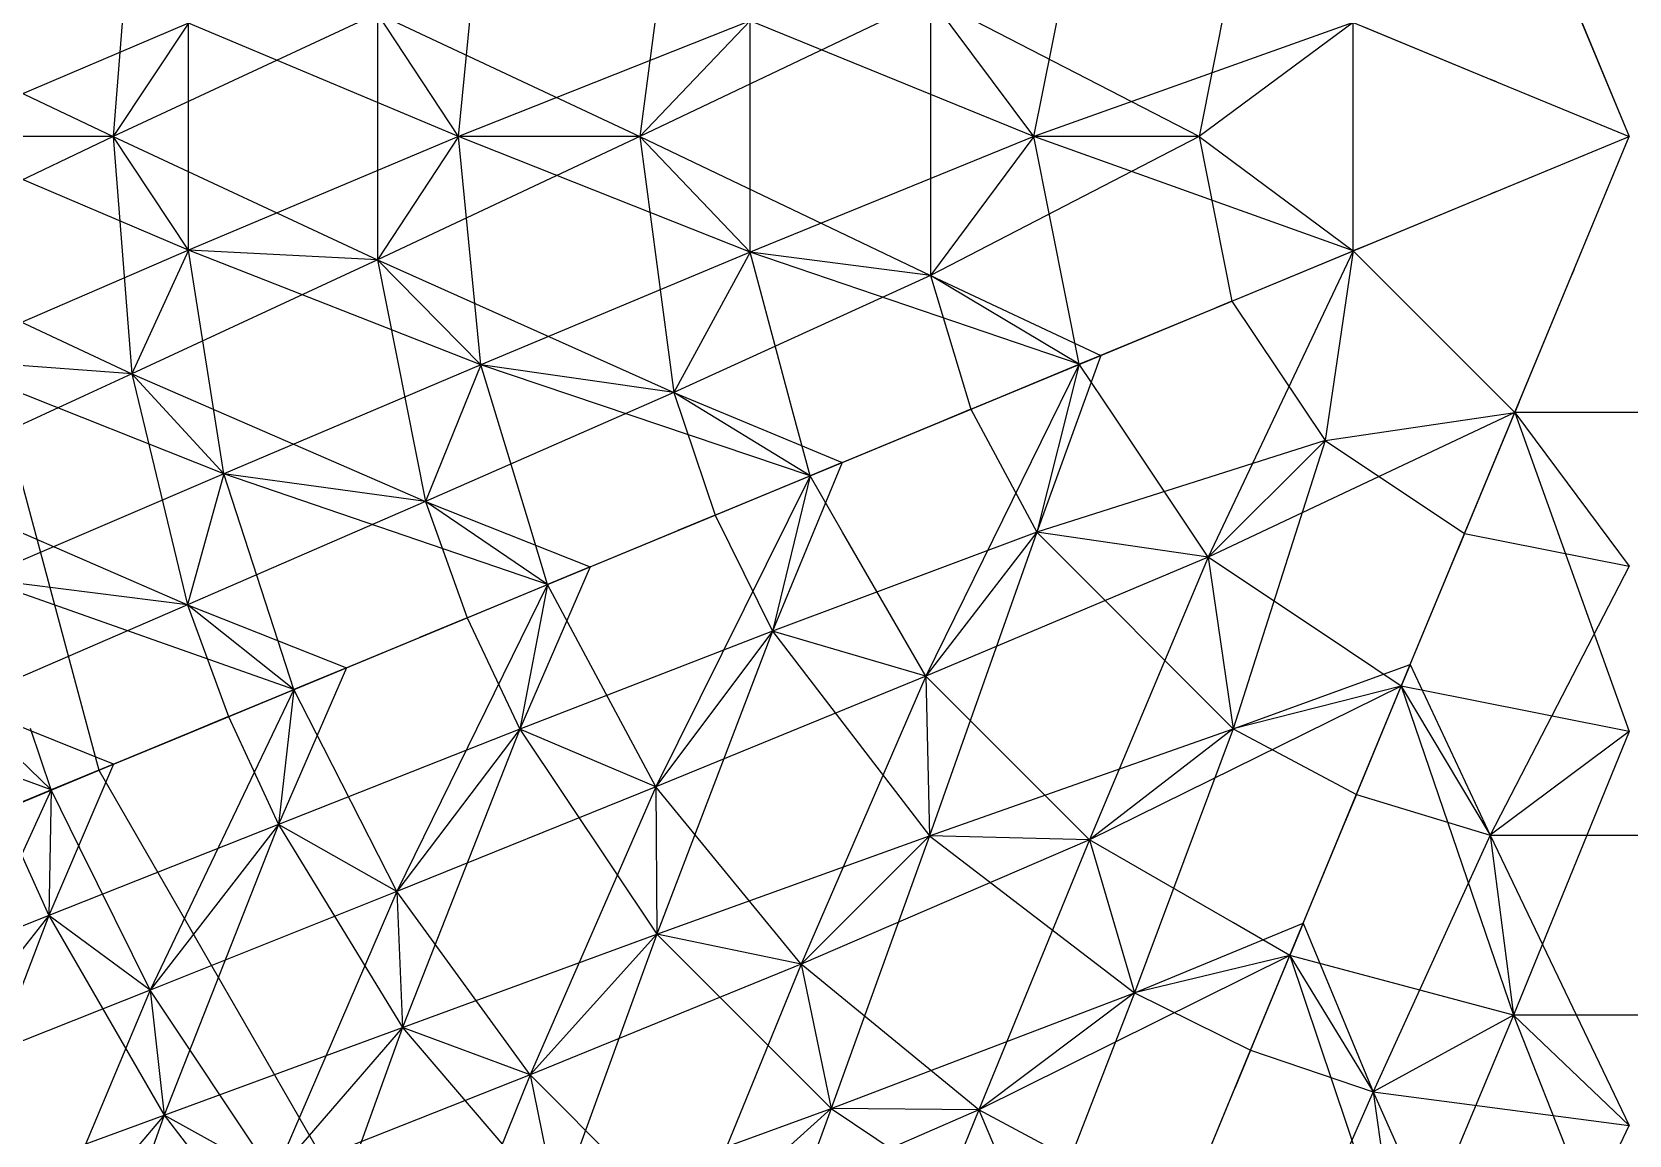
# Model space of a CAD drawing. Header units: millimetres. Extents: x -90 to 90, y -106 to 105.
# Drawn here: x -24.59 to 0, y -15.38 to 1.61 of the extents above; entities that cross this region are included whole.
import ezdxf

# ---------------------------------------------------------------- set-up
doc = ezdxf.new("R2010")
doc.units = ezdxf.units.MM
doc.header["$MEASUREMENT"] = 0
for name, color, linetype, true_color in [('1-QD_FG1-O114x6', 154, 'Continuous', 0x155aa6), ('1-QD_FG2-O140x6', 140, 'Continuous', 0x00b5ff), ('1-QD_FG3-O168x6', 254, 'Continuous', 0xbfbfff), ('1-QD_XG1-O168x6', 30, 'Continuous', 0xff7f00), ('1-QD_XG2-O180x8', 86, 'Continuous', 0x146d00), ('1-QD_XG3-O203x8', 12, 'Continuous', 0xbf0000), ('1-TG_XG-O299x8', 12, 'Continuous', 0xb80000)]:
    doc.layers.add(name, color=color, linetype=linetype, true_color=true_color)

msp = doc.modelspace()

# ---------------------------------------------------------------- linework, layer by layer
at = {"layer": '1-QD_FG1-O114x6'}
for p, q in [((-9.161, 0, 30.167), (-10.756, 2.139, 27.751)), ((-22.179, 1.746, 25.867), (-23.338, 0, 23.055)), ((-18.022, 0, 27.694), (-19.269, 1.898, 24.993)), ((-13.531, 1.781, 29.132), (-15.227, 0, 26.563)), ((-4.249, 1.76, 30.791), (-6.616, 0, 28.549)), ((-23.338, 0, 23.055), (-26.291, 0, 23.664)), ((-22.179, -1.746, 25.867), (-23.338, 0, 23.055)), ((-18.022, 0, 27.694), (-19.269, -1.898, 24.993)), ((-15.227, 0, 26.563), (-18.022, 0, 27.694)), ((-13.531, -1.781, 29.132), (-15.227, 0, 26.563)), ((-9.161, 0, 30.167), (-10.756, -2.139, 27.751)), ((-6.616, 0, 28.549), (-9.161, 0, 30.167)), ((-6.616, 0, 28.549), (-4.249, -1.76, 30.791)), ((-22.179, -1.746, 25.867), (-23.05, -3.651, 23.055)), ((-19.269, -1.898, 24.993), (-22.179, -1.746, 25.867)), ((-17.676, -3.516, 27.694), (-19.269, -1.898, 24.993)), ((-13.531, -1.781, 29.132), (-14.708, -3.941, 26.563)), ((-10.756, -2.139, 27.751), (-13.531, -1.781, 29.132)), ((-4.249, -1.76, 30.791), (-4.678, -4.678, 28.549)), ((-8.464, -3.506, 30.167), (-10.756, -2.139, 27.751)), ((-23.05, -3.651, 23.055), (-26.066, -3.432, 23.664)), ((-21.633, -5.194, 25.867), (-23.05, -3.651, 23.055)), ((-17.676, -3.516, 27.694), (-18.528, -5.62, 24.993)), ((-14.708, -3.941, 26.563), (-17.676, -3.516, 27.694)), ((-8.464, -3.506, 30.167), (-9.118, -6.093, 27.751)), ((-12.609, -5.223, 29.132), (-14.708, -3.941, 26.563)), ((-4.678, -4.678, 28.549), (-1.76, -4.249, 30.791)), ((-1.76, -4.249, 30.791), (0, -6.616, 28.549)), ((-4.678, -4.678, 28.549), (-6.478, -6.478, 30.167)), ((-21.633, -5.194, 25.867), (-22.195, -7.212, 23.055)), ((-18.528, -5.62, 24.993), (-21.633, -5.194, 25.867)), ((-12.609, -5.223, 29.132), (-13.187, -7.613, 26.563)), ((-16.65, -6.897, 27.694), (-18.528, -5.62, 24.993)), ((-9.118, -6.093, 27.751), (-10.827, -8.308, 29.132)), ((-6.478, -6.478, 30.167), (-9.118, -6.093, 27.751)), ((-6.478, -6.478, 30.167), (-6.093, -9.118, 27.751)), ((-22.195, -7.212, 23.055), (-25.395, -6.805, 23.664)), ((-16.65, -6.897, 27.694), (-17.076, -9.127, 24.993)), ((-20.554, -8.514, 25.867), (-22.195, -7.212, 23.055)), ((-13.187, -7.613, 26.563), (-14.985, -10.012, 27.694)), ((-10.827, -8.308, 29.132), (-13.187, -7.613, 26.563)), ((-10.827, -8.308, 29.132), (-10.767, -10.767, 26.563)), ((-20.554, -8.514, 25.867), (-20.794, -10.595, 23.055)), ((-3.506, -8.464, 30.167), (-6.093, -9.118, 27.751)), ((-3.506, -8.464, 30.167), (-2.139, -10.756, 27.751)), ((-24.29, -10.061, 23.664), (-25.682, -8.718, 20.765)), ((-17.076, -9.127, 24.993), (-18.969, -11.625, 25.867)), ((-14.985, -10.012, 27.694), (-17.076, -9.127, 24.993)), ((-6.093, -9.118, 27.751), (-8.308, -10.827, 29.132)), ((0, -9.161, 30.167), (-2.139, -10.756, 27.751)), ((-24.29, -10.061, 23.664), (-24.325, -11.996, 20.765)), ((-14.985, -10.012, 27.694), (-14.967, -12.283, 24.993)), ((-20.794, -10.595, 23.055), (-22.769, -13.146, 23.664)), ((-18.969, -11.625, 25.867), (-20.794, -10.595, 23.055)), ((-10.767, -10.767, 26.563), (-12.743, -12.743, 27.694)), ((-8.308, -10.827, 29.132), (-10.767, -10.767, 26.563)), ((-2.139, -10.756, 27.751), (-1.781, -13.531, 29.132)), ((-8.308, -10.827, 29.132), (-7.613, -13.187, 26.563)), ((-18.969, -11.625, 25.867), (-18.881, -13.718, 23.055)), ((-22.769, -13.146, 23.664), (-24.325, -11.996, 20.765)), ((-14.967, -12.283, 24.993), (-16.917, -14.449, 25.867)), ((-12.743, -12.743, 27.694), (-14.967, -12.283, 24.993)), ((-12.743, -12.743, 27.694), (-12.283, -14.967, 24.993)), ((-5.223, -12.609, 29.132), (-7.613, -13.187, 26.563)), ((-5.223, -12.609, 29.132), (-3.941, -14.708, 26.563)), ((-22.769, -13.146, 23.664), (-22.551, -15.068, 20.765)), ((-7.613, -13.187, 26.563), (-10.012, -14.985, 27.694)), ((-18.881, -13.718, 23.055), (-20.858, -16.005, 23.664)), ((-16.917, -14.449, 25.867), (-18.881, -13.718, 23.055)), ((-1.781, -13.531, 29.132), (-3.941, -14.708, 26.563)), ((-1.781, -13.531, 29.132), (0, -15.227, 26.563)), ((-16.917, -14.449, 25.867), (-16.502, -16.502, 23.055)), ((-3.941, -14.708, 26.563), (-3.516, -17.676, 27.694)), ((-12.283, -14.967, 24.993), (-14.449, -16.917, 25.867)), ((-10.012, -14.985, 27.694), (-12.283, -14.967, 24.993)), ((-10.012, -14.985, 27.694), (-9.127, -17.076, 24.993)), ((-20.858, -16.005, 23.664), (-22.551, -15.068, 20.765))]:
    msp.add_line(p, q, dxfattribs=at)
at = {"layer": '1-QD_FG2-O140x6'}
for p, q in [((-24.325, -11.996, 20.765), (-26.36, -14.569, 21.104)), ((-22.551, -15.068, 20.765), (-24.563, -17.429, 21.104))]:
    msp.add_line(p, q, dxfattribs=at)
at = {"layer": '1-QD_FG3-O168x6'}
for p, q in [((-0.881, 2.127, 30.948), (0, 0, 29)), ((-4.249, 1.76, 30.791), (-2.043, 0.846, 28.95)), ((-2.127, 0.881, 30.948), (0, 0, 29)), ((-2.043, 0.846, 28.95), (-2.127, 0.881, 30.948)), ((-2.127, -0.881, 30.948), (0, 0, 29)), ((-0.881, -2.127, 30.948), (0, 0, 29)), ((-4.249, -1.76, 30.791), (-2.043, -0.846, 28.95)), ((-2.043, -0.846, 28.95), (-2.127, -0.881, 30.948)), ((-6.363, -2.636, 30.531), (-4.082, -1.691, 28.799)), ((-4.082, -1.691, 28.799), (-4.249, -1.76, 30.791)), ((-1.76, -4.249, 30.791), (-0.846, -2.043, 28.95)), ((-0.846, -2.043, 28.95), (-0.881, -2.127, 30.948)), ((-8.464, -3.506, 30.167), (-6.113, -2.532, 28.549)), ((-6.113, -2.532, 28.549), (-6.363, -2.636, 30.531)), ((-10.547, -4.369, 29.7), (-8.131, -3.368, 28.2)), ((-8.131, -3.368, 28.2), (-8.464, -3.506, 30.167)), ((-2.636, -6.363, 30.531), (-1.691, -4.082, 28.799)), ((-1.691, -4.082, 28.799), (-1.76, -4.249, 30.791)), ((-12.609, -5.223, 29.132), (-10.132, -4.197, 27.751)), ((-10.132, -4.197, 27.751), (-10.547, -4.369, 29.7)), ((-14.644, -6.066, 28.463), (-12.112, -5.017, 27.205)), ((-12.112, -5.017, 27.205), (-12.609, -5.223, 29.132)), ((-16.65, -6.897, 27.694), (-14.068, -5.827, 26.563)), ((-14.068, -5.827, 26.563), (-14.644, -6.066, 28.463)), ((-3.506, -8.464, 30.167), (-2.532, -6.113, 28.549)), ((-2.532, -6.113, 28.549), (-2.636, -6.363, 30.531)), ((-18.621, -7.713, 26.829), (-15.994, -6.625, 25.825)), ((-15.994, -6.625, 25.825), (-16.65, -6.897, 27.694)), ((-20.554, -8.514, 25.867), (-17.888, -7.409, 24.993)), ((-17.888, -7.409, 24.993), (-18.621, -7.713, 26.829)), ((-22.445, -9.297, 24.811), (-19.745, -8.179, 24.069)), ((-19.745, -8.179, 24.069), (-20.554, -8.514, 25.867)), ((-4.369, -10.547, 29.7), (-3.368, -8.131, 28.2)), ((-3.368, -8.131, 28.2), (-3.506, -8.464, 30.167)), ((-24.29, -10.061, 23.664), (-21.561, -8.931, 23.055)), ((-21.561, -8.931, 23.055), (-22.445, -9.297, 24.811)), ((-26.084, -10.805, 22.428), (-23.333, -9.665, 21.953)), ((-23.333, -9.665, 21.953), (-24.29, -10.061, 23.664)), ((-5.223, -12.609, 29.132), (-4.197, -10.132, 27.751)), ((-4.197, -10.132, 27.751), (-4.369, -10.547, 29.7)), ((-6.066, -14.644, 28.463), (-5.017, -12.112, 27.205)), ((-5.017, -12.112, 27.205), (-5.223, -12.609, 29.132)), ((-6.897, -16.65, 27.694), (-5.827, -14.068, 26.563)), ((-5.827, -14.068, 26.563), (-6.066, -14.644, 28.463))]:
    msp.add_line(p, q, dxfattribs=at)
at = {"layer": '1-QD_XG1-O168x6'}
for p, q in [((-14.708, 3.941, 26.563), (-15.227, 0, 26.563)), ((-23.05, 3.651, 23.055), (-23.338, 0, 23.055)), ((-18.022, 0, 27.694), (-17.676, 3.516, 27.694)), ((-9.161, 0, 30.167), (-8.659, 2.525, 30.167)), ((-6.113, 2.532, 28.549), (-6.616, 0, 28.549)), ((-10.756, 2.139, 27.751), (-15.227, 0, 26.563)), ((-10.756, 2.139, 27.751), (-10.756, -2.139, 27.751)), ((-6.616, 0, 28.549), (-10.756, 2.139, 27.751)), ((-27.064, 1.774, 20.765), (-23.338, 0, 23.055)), ((-22.179, 1.746, 25.867), (-26.291, 0, 23.664)), ((-19.269, 1.898, 24.993), (-23.338, 0, 23.055)), ((-22.179, -1.746, 25.867), (-22.179, 1.746, 25.867)), ((-18.022, 0, 27.694), (-22.179, 1.746, 25.867)), ((-19.269, 1.898, 24.993), (-19.269, -1.898, 24.993)), ((-19.269, 1.898, 24.993), (-15.227, 0, 26.563)), ((-13.531, 1.781, 29.132), (-18.022, 0, 27.694)), ((-13.531, -1.781, 29.132), (-13.531, 1.781, 29.132)), ((-9.161, 0, 30.167), (-13.531, 1.781, 29.132)), ((-4.249, 1.76, 30.791), (-9.161, 0, 30.167)), ((-4.249, -1.76, 30.791), (-4.249, 1.76, 30.791)), ((-23.338, 0, 23.055), (-27.064, -1.774, 20.765)), ((-22.179, -1.746, 25.867), (-26.291, 0, 23.664)), ((-23.338, 0, 23.055), (-23.05, -3.651, 23.055)), ((-23.338, 0, 23.055), (-19.269, -1.898, 24.993)), ((-18.022, 0, 27.694), (-22.179, -1.746, 25.867)), ((-15.227, 0, 26.563), (-19.269, -1.898, 24.993)), ((-17.676, -3.516, 27.694), (-18.022, 0, 27.694)), ((-13.531, -1.781, 29.132), (-18.022, 0, 27.694)), ((-15.227, 0, 26.563), (-14.708, -3.941, 26.563)), ((-15.227, 0, 26.563), (-10.756, -2.139, 27.751)), ((-9.161, 0, 30.167), (-13.531, -1.781, 29.132)), ((-6.616, 0, 28.549), (-10.756, -2.139, 27.751)), ((-4.249, -1.76, 30.791), (-9.161, 0, 30.167)), ((-8.659, -2.525, 30.167), (-9.161, 0, 30.167)), ((-6.616, 0, 28.549), (-6.113, -2.532, 28.549)), ((-27.064, -1.774, 20.765), (-23.05, -3.651, 23.055)), ((-22.179, -1.746, 25.867), (-26.066, -3.432, 23.664)), ((-19.269, -1.898, 24.993), (-23.05, -3.651, 23.055)), ((-21.633, -5.194, 25.867), (-22.179, -1.746, 25.867)), ((-17.676, -3.516, 27.694), (-22.179, -1.746, 25.867)), ((-19.269, -1.898, 24.993), (-18.528, -5.62, 24.993)), ((-19.269, -1.898, 24.993), (-14.708, -3.941, 26.563)), ((-13.531, -1.781, 29.132), (-17.676, -3.516, 27.694)), ((-8.464, -3.506, 30.167), (-13.531, -1.781, 29.132)), ((-12.868, -4.257, 29.132), (-13.531, -1.781, 29.132)), ((-4.249, -1.76, 30.791), (-6.478, -6.478, 30.167)), ((-1.76, -4.249, 30.791), (-4.249, -1.76, 30.791)), ((-10.756, -2.139, 27.751), (-14.708, -3.941, 26.563)), ((-10.756, -2.139, 27.751), (-10.132, -4.197, 27.751)), ((-10.756, -2.139, 27.751), (-8.131, -3.368, 28.2)), ((-8.464, -3.506, 30.167), (-8.659, -2.525, 30.167)), ((-6.113, -2.532, 28.549), (-4.678, -4.678, 28.549)), ((-21.633, -5.194, 25.867), (-26.066, -3.432, 23.664)), ((-8.131, -3.368, 28.2), (-9.118, -6.093, 27.751)), ((-23.05, -3.651, 23.055), (-26.601, -5.291, 20.765)), ((-23.05, -3.651, 23.055), (-22.195, -7.212, 23.055)), ((-23.05, -3.651, 23.055), (-18.528, -5.62, 24.993)), ((-17.676, -3.516, 27.694), (-21.633, -5.194, 25.867)), ((-12.609, -5.223, 29.132), (-17.676, -3.516, 27.694)), ((-16.94, -5.94, 27.694), (-17.676, -3.516, 27.694)), ((-8.464, -3.506, 30.167), (-10.827, -8.308, 29.132)), ((-7.908, -4.337, 30.167), (-8.464, -3.506, 30.167)), ((-14.708, -3.941, 26.563), (-18.528, -5.62, 24.993)), ((-14.708, -3.941, 26.563), (-14.068, -5.827, 26.563)), ((-14.708, -3.941, 26.563), (-12.112, -5.017, 27.205)), ((-12.609, -5.223, 29.132), (-12.868, -4.257, 29.132)), ((-10.132, -4.197, 27.751), (-9.118, -6.093, 27.751)), ((-6.478, -6.478, 30.167), (-7.908, -4.337, 30.167)), ((-1.76, -4.249, 30.791), (-6.478, -6.478, 30.167)), ((1.76, -4.249, 30.791), (-1.76, -4.249, 30.791)), ((-1.76, -4.249, 30.791), (0, -9.161, 30.167)), ((-4.678, -4.678, 28.549), (-9.118, -6.093, 27.751)), ((-4.678, -4.678, 28.549), (-6.093, -9.118, 27.751)), ((-4.678, -4.678, 28.549), (-2.532, -6.113, 28.549)), ((-12.112, -5.017, 27.205), (-13.187, -7.613, 26.563)), ((-26.601, -5.291, 20.765), (-22.195, -7.212, 23.055)), ((-21.633, -5.194, 25.867), (-25.395, -6.805, 23.664)), ((-16.65, -6.897, 27.694), (-21.633, -5.194, 25.867)), ((-20.863, -7.563, 25.867), (-21.633, -5.194, 25.867)), ((-12.609, -5.223, 29.132), (-14.985, -10.012, 27.694)), ((-12.109, -6.089, 29.132), (-12.609, -5.223, 29.132)), ((-18.528, -5.62, 24.993), (-22.195, -7.212, 23.055)), ((-18.528, -5.62, 24.993), (-17.888, -7.409, 24.993)), ((-18.528, -5.62, 24.993), (-15.994, -6.625, 25.825)), ((-14.068, -5.827, 26.563), (-13.187, -7.613, 26.563)), ((-16.65, -6.897, 27.694), (-16.94, -5.94, 27.694)), ((-9.118, -6.093, 27.751), (-13.187, -7.613, 26.563)), ((-10.827, -8.308, 29.132), (-12.109, -6.089, 29.132)), ((-9.118, -6.093, 27.751), (-10.767, -10.767, 26.563)), ((-9.118, -6.093, 27.751), (-6.093, -9.118, 27.751)), ((-2.532, -6.113, 28.549), (0, -6.616, 28.549)), ((-15.994, -6.625, 25.825), (-17.076, -9.127, 24.993)), ((-6.478, -6.478, 30.167), (-10.827, -8.308, 29.132)), ((-6.478, -6.478, 30.167), (-8.308, -10.827, 29.132)), ((-4.337, -7.908, 30.167), (-6.478, -6.478, 30.167)), ((0, -6.616, 28.549), (-2.139, -10.756, 27.751)), ((-20.554, -8.514, 25.867), (-25.395, -6.805, 23.664)), ((-16.65, -6.897, 27.694), (-18.969, -11.625, 25.867)), ((-16.179, -7.779, 27.694), (-16.65, -6.897, 27.694)), ((-22.195, -7.212, 23.055), (-25.682, -8.718, 20.765)), ((-22.195, -7.212, 23.055), (-21.561, -8.931, 23.055)), ((-22.195, -7.212, 23.055), (-19.745, -8.179, 24.069)), ((-20.554, -8.514, 25.867), (-20.863, -7.563, 25.867)), ((-17.888, -7.409, 24.993), (-17.076, -9.127, 24.993)), ((-13.187, -7.613, 26.563), (-17.076, -9.127, 24.993)), ((-13.187, -7.613, 26.563), (-14.967, -12.283, 24.993)), ((-13.187, -7.613, 26.563), (-10.767, -10.767, 26.563)), ((-14.985, -10.012, 27.694), (-16.179, -7.779, 27.694)), ((-3.506, -8.464, 30.167), (-4.337, -7.908, 30.167)), ((-24.29, -10.061, 23.664), (-28.941, -8.338, 21.104)), ((-19.745, -8.179, 24.069), (-20.794, -10.595, 23.055)), ((-10.827, -8.308, 29.132), (-14.985, -10.012, 27.694)), ((-10.827, -8.308, 29.132), (-12.743, -12.743, 27.694)), ((-8.308, -10.827, 29.132), (-10.827, -8.308, 29.132)), ((-6.093, -9.118, 27.751), (-3.368, -8.131, 28.2)), ((-3.368, -8.131, 28.2), (-2.139, -10.756, 27.751)), ((-20.554, -8.514, 25.867), (-22.769, -13.146, 23.664)), ((-20.1, -9.405, 25.867), (-20.554, -8.514, 25.867)), ((-3.506, -8.464, 30.167), (-8.308, -10.827, 29.132)), ((-3.506, -8.464, 30.167), (-1.781, -13.531, 29.132)), ((-2.525, -8.659, 30.167), (-3.506, -8.464, 30.167)), ((-23.333, -9.665, 21.953), (-25.682, -8.718, 20.765)), ((0, -9.161, 30.167), (-2.525, -8.659, 30.167)), ((-21.561, -8.931, 23.055), (-20.794, -10.595, 23.055)), ((-24.29, -10.061, 23.664), (-24.611, -9.114, 23.664)), ((-17.076, -9.127, 24.993), (-20.794, -10.595, 23.055)), ((-17.076, -9.127, 24.993), (-18.881, -13.718, 23.055)), ((-17.076, -9.127, 24.993), (-14.967, -12.283, 24.993)), ((-10.767, -10.767, 26.563), (-6.093, -9.118, 27.751)), ((-6.093, -9.118, 27.751), (-7.613, -13.187, 26.563)), ((-6.093, -9.118, 27.751), (-4.197, -10.132, 27.751)), ((0, -9.161, 30.167), (-1.781, -13.531, 29.132)), ((-18.969, -11.625, 25.867), (-20.1, -9.405, 25.867)), ((-23.333, -9.665, 21.953), (-24.325, -11.996, 20.765)), ((-24.29, -10.061, 23.664), (-26.36, -14.569, 21.104)), ((-23.848, -10.958, 23.664), (-24.29, -10.061, 23.664)), ((-14.985, -10.012, 27.694), (-18.969, -11.625, 25.867)), ((-14.985, -10.012, 27.694), (-16.917, -14.449, 25.867)), ((-12.743, -12.743, 27.694), (-14.985, -10.012, 27.694)), ((-4.197, -10.132, 27.751), (-2.139, -10.756, 27.751)), ((-20.794, -10.595, 23.055), (-24.325, -11.996, 20.765)), ((-20.794, -10.595, 23.055), (-22.551, -15.068, 20.765)), ((-20.794, -10.595, 23.055), (-18.881, -13.718, 23.055)), ((-14.967, -12.283, 24.993), (-10.767, -10.767, 26.563)), ((-10.767, -10.767, 26.563), (-12.283, -14.967, 24.993)), ((-10.767, -10.767, 26.563), (-7.613, -13.187, 26.563)), ((-2.139, -10.756, 27.751), (-3.941, -14.708, 26.563)), ((-2.139, -10.756, 27.751), (2.139, -10.756, 27.751)), ((-2.139, -10.756, 27.751), (0, -15.227, 26.563)), ((-22.769, -13.146, 23.664), (-23.848, -10.958, 23.664)), ((-8.308, -10.827, 29.132), (-12.743, -12.743, 27.694)), ((-8.308, -10.827, 29.132), (-10.012, -14.985, 27.694)), ((-6.089, -12.109, 29.132), (-8.308, -10.827, 29.132)), ((-18.969, -11.625, 25.867), (-22.769, -13.146, 23.664)), ((-18.969, -11.625, 25.867), (-20.858, -16.005, 23.664)), ((-16.917, -14.449, 25.867), (-18.969, -11.625, 25.867)), ((-18.881, -13.718, 23.055), (-14.967, -12.283, 24.993)), ((-14.967, -12.283, 24.993), (-16.502, -16.502, 23.055)), ((-14.967, -12.283, 24.993), (-12.283, -14.967, 24.993)), ((-7.613, -13.187, 26.563), (-5.017, -12.112, 27.205)), ((-5.223, -12.609, 29.132), (-6.089, -12.109, 29.132)), ((-5.017, -12.112, 27.205), (-3.941, -14.708, 26.563)), ((-12.743, -12.743, 27.694), (-16.917, -14.449, 25.867)), ((-12.743, -12.743, 27.694), (-14.449, -16.917, 25.867)), ((-10.012, -14.985, 27.694), (-12.743, -12.743, 27.694)), ((-5.223, -12.609, 29.132), (-10.012, -14.985, 27.694)), ((-5.223, -12.609, 29.132), (-3.516, -17.676, 27.694)), ((-4.257, -12.868, 29.132), (-5.223, -12.609, 29.132)), ((-1.781, -13.531, 29.132), (-4.257, -12.868, 29.132)), ((-22.769, -13.146, 23.664), (-26.36, -14.569, 21.104)), ((-22.769, -13.146, 23.664), (-24.563, -17.429, 21.104)), ((-20.858, -16.005, 23.664), (-22.769, -13.146, 23.664)), ((-12.283, -14.967, 24.993), (-7.613, -13.187, 26.563)), ((-7.613, -13.187, 26.563), (-9.127, -17.076, 24.993)), ((-7.613, -13.187, 26.563), (-5.827, -14.068, 26.563)), ((-22.551, -15.068, 20.765), (-18.881, -13.718, 23.055)), ((-18.881, -13.718, 23.055), (-20.391, -17.883, 20.765)), ((-18.881, -13.718, 23.055), (-16.502, -16.502, 23.055)), ((-1.781, -13.531, 29.132), (-3.516, -17.676, 27.694)), ((1.781, -13.531, 29.132), (-1.781, -13.531, 29.132)), ((-1.781, -13.531, 29.132), (0, -18.022, 27.694)), ((-5.827, -14.068, 26.563), (-3.941, -14.708, 26.563)), ((-16.917, -14.449, 25.867), (-20.858, -16.005, 23.664)), ((-16.917, -14.449, 25.867), (-18.591, -18.591, 23.664)), ((-14.449, -16.917, 25.867), (-16.917, -14.449, 25.867)), ((-3.941, -14.708, 26.563), (-5.62, -18.528, 24.993)), ((-3.941, -14.708, 26.563), (0, -15.227, 26.563)), ((-3.941, -14.708, 26.563), (-1.898, -19.269, 24.993)), ((-16.502, -16.502, 23.055), (-12.283, -14.967, 24.993)), ((-10.012, -14.985, 27.694), (-14.449, -16.917, 25.867)), ((-12.283, -14.967, 24.993), (-13.718, -18.881, 23.055)), ((-12.283, -14.967, 24.993), (-9.127, -17.076, 24.993)), ((-10.012, -14.985, 27.694), (-11.625, -18.969, 25.867)), ((-7.779, -16.179, 27.694), (-10.012, -14.985, 27.694)), ((-1.898, -19.269, 24.993), (0, -15.227, 26.563))]:
    msp.add_line(p, q, dxfattribs=at)
at = {"layer": '1-QD_XG2-O180x8'}
for p, q in [((-25.057, -10.379, 20.765), (-24.325, -11.996, 20.765)), ((-24.325, -11.996, 20.765), (-27.644, -13.313, 18.142)), ((-24.325, -11.996, 20.765), (-25.98, -16.324, 18.142)), ((-24.325, -11.996, 20.765), (-22.551, -15.068, 20.765)), ((-25.98, -16.324, 18.142), (-22.551, -15.068, 20.765)), ((-22.551, -15.068, 20.765), (-23.989, -19.13, 18.142)), ((-22.551, -15.068, 20.765), (-20.391, -17.883, 20.765))]:
    msp.add_line(p, q, dxfattribs=at)
at = {"layer": '1-QD_XG3-O203x8'}
for p, q in [((-0.881, 2.127, 30.948), (0, 0, 31)), ((-0.846, 2.043, 28.95), (0, 0, 29)), ((-4.249, 1.76, 30.791), (-2.127, 0.881, 30.948)), ((-4.082, 1.691, 28.799), (-2.043, 0.846, 28.95)), ((-2.127, 0.881, 30.948), (0, 0, 31)), ((-2.043, 0.846, 28.95), (0, 0, 29)), ((-2.127, -0.881, 30.948), (0, 0, 31)), ((-2.043, -0.846, 28.95), (0, 0, 29)), ((-0.881, -2.127, 30.948), (0, 0, 31)), ((-0.846, -2.043, 28.95), (0, 0, 29)), ((-4.249, -1.76, 30.791), (-2.127, -0.881, 30.948)), ((-4.082, -1.691, 28.799), (-2.043, -0.846, 28.95)), ((-6.113, -2.532, 28.549), (-4.082, -1.691, 28.799)), ((-6.363, -2.636, 30.531), (-4.249, -1.76, 30.791)), ((-1.76, -4.249, 30.791), (-0.881, -2.127, 30.948)), ((-1.691, -4.082, 28.799), (-0.846, -2.043, 28.95)), ((-8.464, -3.506, 30.167), (-6.363, -2.636, 30.531)), ((-8.131, -3.368, 28.2), (-6.113, -2.532, 28.549)), ((-10.132, -4.197, 27.751), (-8.131, -3.368, 28.2)), ((-10.547, -4.369, 29.7), (-8.464, -3.506, 30.167)), ((-2.532, -6.113, 28.549), (-1.691, -4.082, 28.799)), ((-12.609, -5.223, 29.132), (-10.547, -4.369, 29.7)), ((-12.112, -5.017, 27.205), (-10.132, -4.197, 27.751)), ((-2.636, -6.363, 30.531), (-1.76, -4.249, 30.791)), ((-14.068, -5.827, 26.563), (-12.112, -5.017, 27.205)), ((-14.644, -6.066, 28.463), (-12.609, -5.223, 29.132)), ((-15.994, -6.625, 25.825), (-14.068, -5.827, 26.563)), ((-16.65, -6.897, 27.694), (-14.644, -6.066, 28.463)), ((-3.368, -8.131, 28.2), (-2.532, -6.113, 28.549)), ((-3.506, -8.464, 30.167), (-2.636, -6.363, 30.531)), ((-17.888, -7.409, 24.993), (-15.994, -6.625, 25.825)), ((-18.621, -7.713, 26.829), (-16.65, -6.897, 27.694)), ((-19.745, -8.179, 24.069), (-17.888, -7.409, 24.993)), ((-20.554, -8.514, 25.867), (-18.621, -7.713, 26.829)), ((-21.561, -8.931, 23.055), (-19.745, -8.179, 24.069)), ((-4.197, -10.132, 27.751), (-3.368, -8.131, 28.2)), ((-22.445, -9.297, 24.811), (-20.554, -8.514, 25.867)), ((-4.369, -10.547, 29.7), (-3.506, -8.464, 30.167)), ((-23.333, -9.665, 21.953), (-21.561, -8.931, 23.055)), ((-24.29, -10.061, 23.664), (-22.445, -9.297, 24.811)), ((-25.057, -10.379, 20.765), (-23.333, -9.665, 21.953)), ((-26.084, -10.805, 22.428), (-24.29, -10.061, 23.664)), ((-5.017, -12.112, 27.205), (-4.197, -10.132, 27.751)), ((-5.223, -12.609, 29.132), (-4.369, -10.547, 29.7)), ((-5.827, -14.068, 26.563), (-5.017, -12.112, 27.205)), ((-6.066, -14.644, 28.463), (-5.223, -12.609, 29.132)), ((-6.625, -15.994, 25.825), (-5.827, -14.068, 26.563)), ((-6.897, -16.65, 27.694), (-6.066, -14.644, 28.463))]:
    msp.add_line(p, q, dxfattribs=at)
at = {"layer": '1-TG_XG-O299x8'}
for p, q in [((-25.282, -3.328, 45.218), (-23.559, -9.758, 45.218)), ((-23.559, -9.758, 45.218), (-25.869, -10.715, 45.218)), ((-25.869, -10.715, 42.118), (-23.559, -9.758, 45.218)), ((-23.559, -9.758, 45.218), (-20.231, -15.523, 45.218))]:
    msp.add_line(p, q, dxfattribs=at)

doc.saveas('drawing.dxf')
